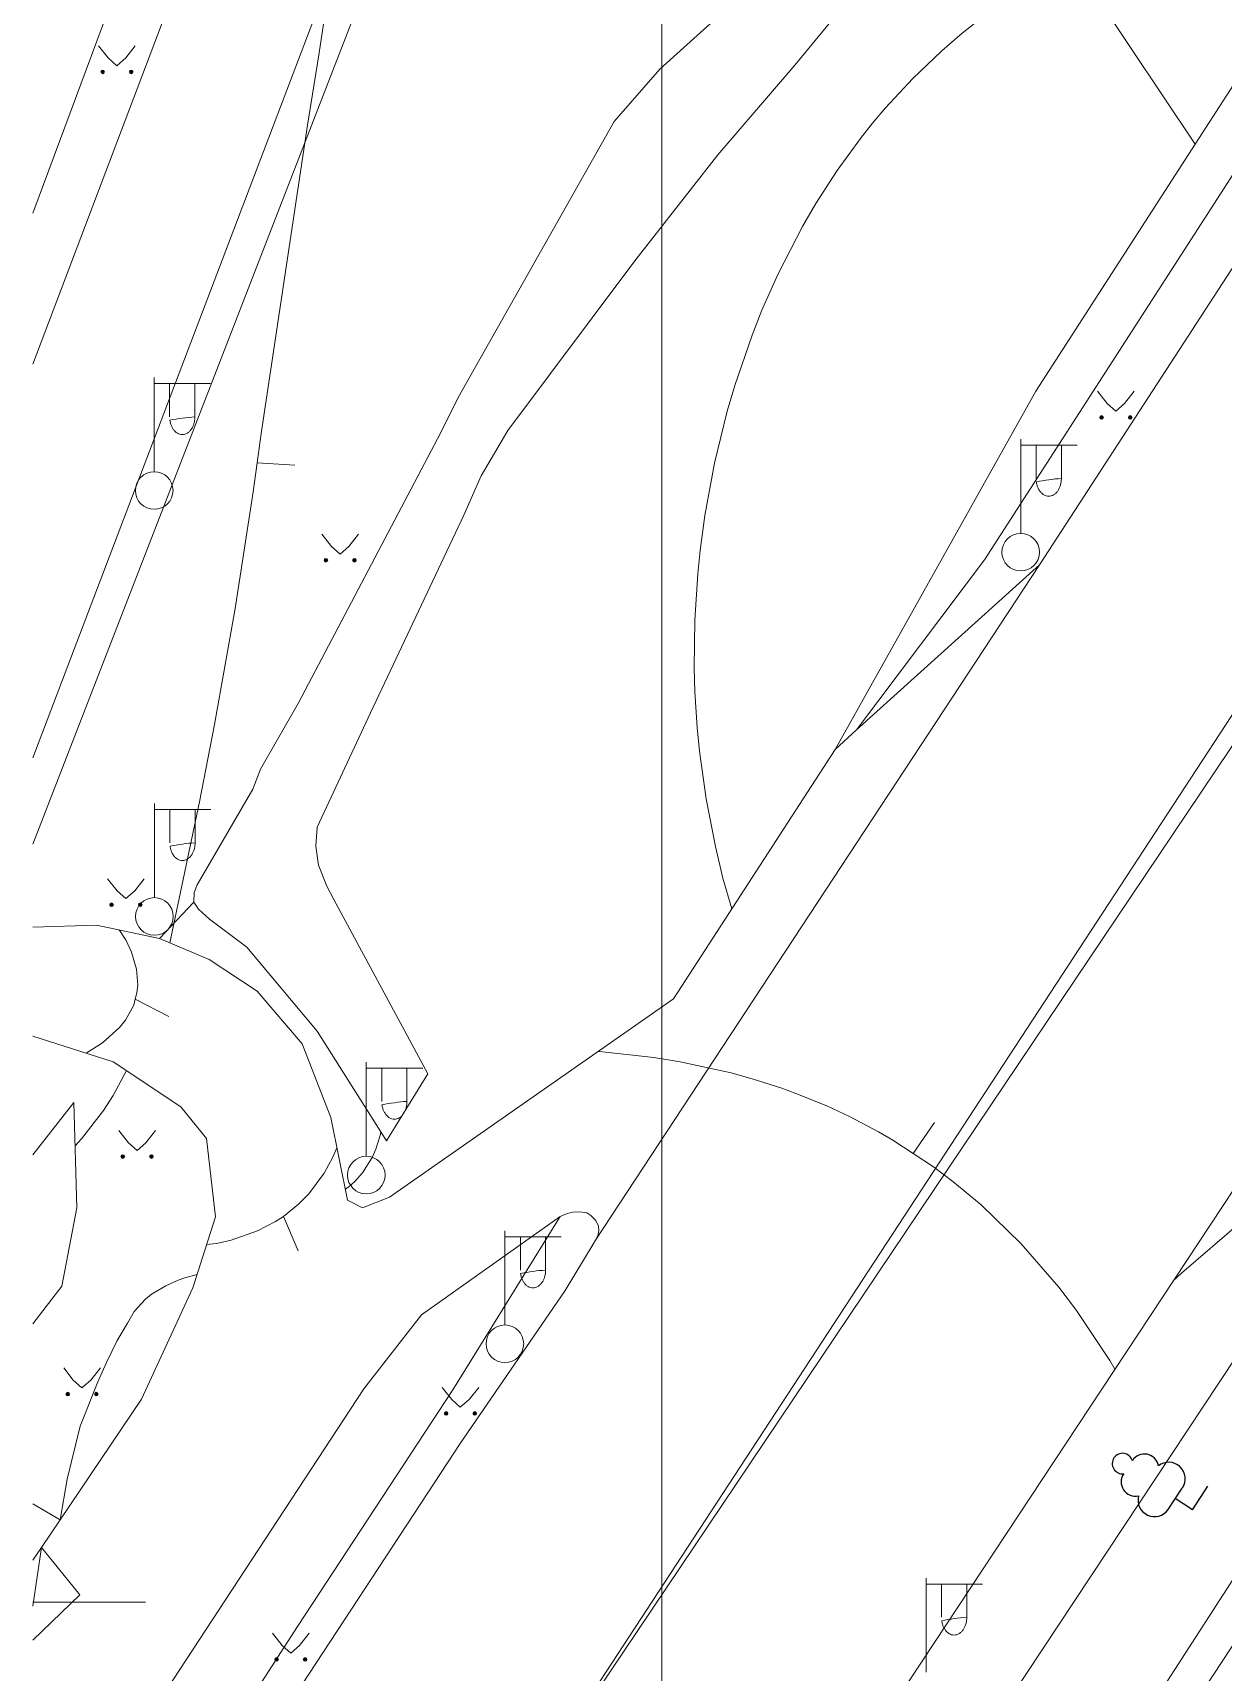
# Model space of a CAD drawing. Extents: x 1000 to 4000, y -5000 to -1000.
# Drawn here: x 1000 to 1063.3, y -4403.7 to -4316.6 of the extents above; entities that cross this region are included whole.
import ezdxf

# ---------------------------------------------------------------- set-up
doc = ezdxf.new("R2010")
doc.units = 0
doc.header["$MEASUREMENT"] = 0
for name, color, linetype in [('границы команд_1', 10, 'CONTINUOUS'), ('СЛОЙ_1', 7, 'CONTINUOUS'), ('СЛОЙ_11', 7, 'CONTINUOUS'), ('СЛОЙ_24', 7, 'CONTINUOUS'), ('СЛОЙ_3', 7, 'CONTINUOUS'), ('СЛОЙ_37', 7, 'CONTINUOUS'), ('СЛОЙ_40', 7, 'CONTINUOUS'), ('СЛОЙ_41', 7, 'CONTINUOUS'), ('СЛОЙ_42', 7, 'CONTINUOUS'), ('СЛОЙ_44', 7, 'CONTINUOUS'), ('СЛОЙ_50', 7, 'CONTINUOUS'), ('СЛОЙ_51', 7, 'CONTINUOUS'), ('СЛОЙ_52', 7, 'CONTINUOUS')]:
    doc.layers.add(name, color=color, linetype=linetype)

# ---------------------------------------------------------------- blocks, each defined once
blk = doc.blocks.new('388_1_7')
at = {"layer": 'СЛОЙ_42', "color": 3, "linetype": 'Continuous'}
for q in [(-0.009, -1.651), (1.492, -2.737)]:
    blk.add_line((-0.008, -2.737), q, dxfattribs=at)
blk.add_lwpolyline([(-0.697, -1.651), (0.665, -1.651)], dxfattribs=at)
for centre, radius, start, end in [((-0.008, 1.718), 0.545, 89.99995, 220.5002), ((-0.008, 1.718), 0.545, 319.49969, 89.99995), ((-0.447, 0.61), 0.754, 88.13289, 226.66334), ((0.431, 0.61), 0.754, 313.33655, 91.867), ((-0.688, -0.773), 0.879, 108.35316, 269.38745), ((0.672, -0.773), 0.879, 269.60971, 71.64673)]:
    blk.add_arc(centre, radius, start, end, dxfattribs=at)

msp = doc.modelspace()

# ---------------------------------------------------------------- linework, layer by layer
at = {"layer": 'границы команд_1', "color": 251, "lineweight": 0}
msp.add_lwpolyline([(1033.439, -1863.261), (3102.461, -1863.261), (3102.461, -4710.896), (1033.439, -4710.896)], close=True, dxfattribs=at)
at = {"layer": 'СЛОЙ_1', "color": 253, "linetype": 'Continuous', "lineweight": 0}
msp.add_line((1006, -4400), (1000, -4400), dxfattribs=at)
at = {"layer": 'СЛОЙ_11', "color": 253, "linetype": 'Continuous', "lineweight": 0}
msp.add_lwpolyline([(1000, -4415.675), (1007.105, -4404.656), (1017.604, -4388.647)], dxfattribs=at)
at = {"layer": 'СЛОЙ_24', "color": 253, "linetype": 'Continuous', "lineweight": 0}
for p, q in [((1000, -4355.105), (1035.518, -4261.723)), ((1000, -4326.15), (1023.83, -4261.942)), ((1028.042, -4379.482), (1020.676, -4384.708)), ((1022.333, -4388.708), (1028.042, -4379.482)), ((1020.676, -4384.708), (1017.604, -4388.647)), ((1014.07, -4401.279), (1022.333, -4388.708)), ((1000, -4394.772), (1001.451, -4395.616)), ((1005.655, -4414.385), (1014.07, -4401.279))]:
    msp.add_line(p, q, dxfattribs=at)
for points in [[(1000, -4334.168), (1027.208, -4262.362)], [(1000, -4359.698), (1031.443, -4278.588), (1037.915, -4266.838), (1039.273, -4263.961)], [(1061.811, -4322.475), (1079.7, -4294.764), (1099.599, -4265.106)], [(1043.803, -4353.619), (1050.612, -4344.566), (1068.913, -4316.188), (1100.62, -4267.87)], [(1053.52, -4344.839), (1091.527, -4286.37), (1099.359, -4274.22)], [(1000, -4474.707), (1122.031, -4289.966)], [(1000, -4499.21), (1096.219, -4353.04), (1126.535, -4306.624), (1132.158, -4296.537)], [(1042.658, -4354.654), (1053.33, -4335.613), (1061.811, -4322.475)], [(1043.803, -4353.619), (1053.52, -4344.839)], [(1042.658, -4354.654), (1043.803, -4353.619)], [(1042.658, -4354.654), (1034.07, -4367.909), (1018.967, -4378.461), (1017.529, -4379.02), (1016.73, -4378.62), (1015.851, -4374.224), (1014.332, -4370.307), (1011.935, -4367.509), (1009.378, -4365.83), (1006.741, -4364.711), (1003.384, -4363.992), (1000, -4364.106)], [(1000, -4369.902), (1004.266, -4371.257), (1007.869, -4373.66), (1009.23, -4375.342), (1009.711, -4379.507), (1008.509, -4383.272), (1005.787, -4389.199), (1001.451, -4395.616)], [(1028.042, -4379.482), (1028.41, -4379.335), (1028.727, -4379.259), (1029.095, -4379.247), (1029.463, -4379.291), (1029.678, -4379.437), (1029.932, -4379.703), (1030.078, -4380), (1030.097, -4380.236), (1030.046, -4380.515), (1029.924, -4380.74)], [(1029.924, -4380.74), (1029.802, -4380.964), (1028.309, -4383.425), (1022.716, -4391.558), (1021.336, -4393.664), (1013.6, -4405.47), (1005.679, -4418.082), (1004.815, -4419.459), (1001.183, -4425.016), (1000, -4426.708)], [(1001.451, -4395.616), (1000.457, -4397.087)], [(1000.457, -4397.087), (1002.504, -4399.611), (1000, -4402.012)], [(1000.457, -4397.087), (1000, -4397.764)]]:
    msp.add_lwpolyline(points, dxfattribs=at)
at = {"layer": 'СЛОЙ_3', "color": 253, "linetype": 'Continuous', "lineweight": 0}
for p, q in [((1006.456, -4339.888), (1006.456, -4334.888)), ((1006.456, -4337.888), (1006.456, -4334.888)), ((1006.456, -4335.202), (1009.456, -4335.202)), ((1007.277, -4336.97), (1007.277, -4335.202)), ((1008.619, -4336.97), (1008.619, -4335.202)), ((1052.527, -4343.166), (1052.527, -4338.166)), ((1052.527, -4341.166), (1052.527, -4338.166)), ((1052.527, -4338.48), (1055.527, -4338.48)), ((1053.348, -4340.248), (1053.348, -4338.48)), ((1054.69, -4340.248), (1054.69, -4338.48)), ((1006.466, -4362.536), (1006.466, -4357.536)), ((1006.466, -4360.536), (1006.466, -4357.536)), ((1006.466, -4357.85), (1009.466, -4357.85)), ((1007.287, -4359.618), (1007.287, -4357.85)), ((1008.629, -4359.618), (1008.629, -4357.85)), ((1017.734, -4376.286), (1017.734, -4371.286)), ((1017.734, -4374.286), (1017.734, -4371.286)), ((1017.734, -4371.6), (1020.734, -4371.6)), ((1018.555, -4373.368), (1018.555, -4371.6)), ((1019.897, -4373.368), (1019.897, -4371.6)), ((1025.103, -4385.256), (1025.103, -4380.256)), ((1025.103, -4383.256), (1025.103, -4380.256)), ((1025.103, -4380.57), (1028.103, -4380.57)), ((1025.924, -4382.338), (1025.924, -4380.57)), ((1027.266, -4382.338), (1027.266, -4380.57)), ((1047.496, -4403.717), (1047.496, -4398.717)), ((1047.496, -4401.717), (1047.496, -4398.717)), ((1047.496, -4399.031), (1050.496, -4399.031)), ((1048.317, -4400.799), (1048.317, -4399.031)), ((1049.659, -4400.799), (1049.659, -4399.031))]:
    msp.add_line(p, q, dxfattribs=at)
for points in [[(1008.619, -4336.97, -0.035191), (1008.606, -4337.154, -0.036545), (1008.568, -4337.331, -0.03934), (1008.506, -4337.494, -0.0437), (1008.423, -4337.637, -0.049642), (1008.321, -4337.754, -0.056748), (1008.205, -4337.841, -0.0637), (1008.079, -4337.895, -0.068204), (1007.948, -4337.913, -0.068204), (1007.817, -4337.895, -0.0637), (1007.691, -4337.841, -0.056748), (1007.575, -4337.754, -0.049642), (1007.473, -4337.637, -0.0437), (1007.39, -4337.494, -0.03934), (1007.328, -4337.331, -0.036545), (1007.29, -4337.154, -0.035191)], [(1054.69, -4340.248, -0.035191), (1054.677, -4340.432, -0.036545), (1054.639, -4340.609, -0.03934), (1054.577, -4340.772, -0.0437), (1054.494, -4340.915, -0.049642), (1054.392, -4341.032, -0.056748), (1054.276, -4341.119, -0.0637), (1054.15, -4341.173, -0.068204), (1054.019, -4341.191, -0.068204), (1053.888, -4341.173, -0.0637), (1053.762, -4341.119, -0.056748), (1053.646, -4341.032, -0.049642), (1053.544, -4340.915, -0.0437), (1053.461, -4340.772, -0.03934), (1053.399, -4340.609, -0.036545), (1053.361, -4340.432, -0.035191)], [(1008.629, -4359.618, -0.035191), (1008.616, -4359.802, -0.036545), (1008.578, -4359.979, -0.03934), (1008.516, -4360.142, -0.0437), (1008.433, -4360.285, -0.049642), (1008.331, -4360.402, -0.056748), (1008.215, -4360.489, -0.0637), (1008.089, -4360.543, -0.068204), (1007.958, -4360.561, -0.068204), (1007.827, -4360.543, -0.0637), (1007.701, -4360.489, -0.056748), (1007.585, -4360.402, -0.049642), (1007.483, -4360.285, -0.0437), (1007.4, -4360.142, -0.03934), (1007.338, -4359.979, -0.036545), (1007.3, -4359.802, -0.035191)], [(1019.897, -4373.368, -0.035191), (1019.884, -4373.552, -0.036545), (1019.846, -4373.729, -0.03934), (1019.784, -4373.892, -0.0437), (1019.701, -4374.035, -0.049642), (1019.599, -4374.152, -0.056748), (1019.483, -4374.239, -0.0637), (1019.357, -4374.293, -0.068204), (1019.226, -4374.311, -0.068204), (1019.095, -4374.293, -0.0637), (1018.969, -4374.239, -0.056748), (1018.853, -4374.152, -0.049642), (1018.751, -4374.035, -0.0437), (1018.668, -4373.892, -0.03934), (1018.606, -4373.729, -0.036545), (1018.568, -4373.552, -0.035191)], [(1027.266, -4382.338, -0.035191), (1027.253, -4382.522, -0.036545), (1027.215, -4382.699, -0.03934), (1027.153, -4382.862, -0.0437), (1027.07, -4383.005, -0.049642), (1026.968, -4383.122, -0.056748), (1026.852, -4383.209, -0.0637), (1026.726, -4383.263, -0.068204), (1026.595, -4383.281, -0.068204), (1026.464, -4383.263, -0.0637), (1026.338, -4383.209, -0.056748), (1026.222, -4383.122, -0.049642), (1026.12, -4383.005, -0.0437), (1026.037, -4382.862, -0.03934), (1025.975, -4382.699, -0.036545), (1025.937, -4382.522, -0.035191)], [(1049.659, -4400.799, -0.035191), (1049.646, -4400.983, -0.036545), (1049.608, -4401.16, -0.03934), (1049.546, -4401.323, -0.0437), (1049.463, -4401.466, -0.049642), (1049.361, -4401.583, -0.056748), (1049.245, -4401.67, -0.0637), (1049.119, -4401.724, -0.068204), (1048.988, -4401.742, -0.068204), (1048.857, -4401.724, -0.0637), (1048.731, -4401.67, -0.056748), (1048.615, -4401.583, -0.049642), (1048.513, -4401.466, -0.0437), (1048.43, -4401.323, -0.03934), (1048.368, -4401.16, -0.036545), (1048.33, -4400.983, -0.035191)]]:
    msp.add_lwpolyline(points, format="xyb", close=True, dxfattribs=at)
for centre in [(1006.456, -4340.888), (1052.527, -4344.166), (1006.466, -4363.536), (1017.734, -4377.286), (1025.103, -4386.256)]:
    msp.add_circle(centre, 1, dxfattribs=at)
at = {"layer": 'СЛОЙ_37', "color": 253, "linetype": 'Continuous', "lineweight": 0}
msp.add_line((1000, -4376.212), (1002.184, -4373.42), dxfattribs=at)
for points in [[(1018.812, -4375.464), (1015.115, -4369.626), (1011.384, -4365.175), (1009.4, -4363.675), (1008.815, -4363.141), (1008.556, -4362.78), (1008.574, -4362.264), (1008.739, -4361.857), (1011.708, -4356.776), (1012.115, -4355.708), (1014.122, -4352.174), (1021.707, -4337.773), (1022.622, -4335.943), (1030.919, -4321.262), (1033.346, -4318.478), (1037.844, -4314.411), (1042.418, -4310.827), (1046.624, -4307.941), (1050.752, -4305.936)], [(1050.752, -4305.936), (1050.97, -4306.65), (1050.436, -4307.133), (1046.929, -4310.483), (1040.512, -4318.274), (1036.433, -4323.04), (1032.012, -4328.684), (1025.265, -4337.696), (1023.842, -4340.111), (1022.927, -4342.195), (1017.958, -4352.708), (1015.125, -4358.796), (1015.048, -4359.79), (1015.2, -4360.807), (1015.632, -4361.926), (1015.999, -4362.634), (1021.012, -4371.897), (1018.812, -4375.464)], [(1002.184, -4373.42), (1002.344, -4379.026), (1001.543, -4383.191), (1000, -4385.186)]]:
    msp.add_lwpolyline(points, dxfattribs=at)
at = {"layer": 'СЛОЙ_40', "color": 253, "linetype": 'Continuous', "lineweight": 0}
for p, q in [((1050.752, -4305.936), (1061.811, -4322.475)), ((1008.556, -4362.78), (1006.741, -4364.711))]:
    msp.add_line(p, q, dxfattribs=at)
msp.add_lwpolyline([(1003.863, -4477.748), (1034.808, -4431.013), (1121.503, -4300.079)], dxfattribs=at)
at = {"layer": 'СЛОЙ_41', "color": 253, "linetype": 'Continuous', "lineweight": 0}
for p, q in [((1003.502, -4317.241), (1004.012, -4317.891)), ((1005.452, -4317.241), (1004.942, -4317.891)), ((1004.012, -4317.891), (1004.472, -4318.301)), ((1004.942, -4317.891), (1004.472, -4318.301)), ((1056.615, -4335.614), (1057.125, -4336.264)), ((1057.125, -4336.264), (1057.585, -4336.674)), ((1058.055, -4336.264), (1057.585, -4336.674)), ((1058.565, -4335.614), (1058.055, -4336.264)), ((1100.374, -4342.168), (1002.116, -4494.317)), ((1015.37, -4343.207), (1015.88, -4343.857)), ((1017.32, -4343.207), (1016.81, -4343.857)), ((1015.88, -4343.857), (1016.34, -4344.267)), ((1016.81, -4343.857), (1016.34, -4344.267)), ((1003.978, -4361.528), (1004.488, -4362.178)), ((1005.928, -4361.528), (1005.418, -4362.178)), ((1004.488, -4362.178), (1004.948, -4362.588)), ((1005.418, -4362.178), (1004.948, -4362.588)), ((1004.572, -4374.913), (1005.082, -4375.563)), ((1005.082, -4375.563), (1005.542, -4375.973)), ((1006.012, -4375.563), (1005.542, -4375.973)), ((1006.522, -4374.913), (1006.012, -4375.563)), ((1001.643, -4387.54), (1002.153, -4388.19)), ((1003.593, -4387.54), (1003.083, -4388.19)), ((1002.153, -4388.19), (1002.613, -4388.6)), ((1003.083, -4388.19), (1002.613, -4388.6)), ((1021.763, -4388.572), (1022.273, -4389.222)), ((1023.713, -4388.572), (1023.203, -4389.222)), ((1022.273, -4389.222), (1022.733, -4389.632)), ((1023.203, -4389.222), (1022.733, -4389.632)), ((1012.747, -4401.649), (1013.257, -4402.299)), ((1014.697, -4401.649), (1014.187, -4402.299)), ((1013.257, -4402.299), (1013.717, -4402.709)), ((1014.187, -4402.299), (1013.717, -4402.709))]:
    msp.add_line(p, q, dxfattribs=at)
for centre in [(1003.716, -4318.629), (1005.237, -4318.629), (1056.829, -4337.002), (1058.35, -4337.002), (1015.584, -4344.595), (1017.105, -4344.595), (1004.192, -4362.916), (1005.713, -4362.916), (1004.786, -4376.301), (1006.307, -4376.301), (1001.857, -4388.93), (1003.378, -4388.93), (1021.977, -4389.96), (1023.498, -4389.96), (1012.961, -4403.037), (1014.482, -4403.037)]:
    msp.add_circle(centre, 0.0976, dxfattribs=at)
for points in [[(1003.62, -4318.648), (1003.618, -4318.629), (1003.62, -4318.61)], [(1003.625, -4318.666), (1003.62, -4318.61), (1003.625, -4318.592)], [(1003.62, -4318.648), (1003.62, -4318.61), (1003.625, -4318.666)], [(1003.634, -4318.683), (1003.625, -4318.592), (1003.634, -4318.575)], [(1003.625, -4318.666), (1003.625, -4318.592), (1003.634, -4318.683)], [(1003.647, -4318.698), (1003.634, -4318.575), (1003.647, -4318.56)], [(1003.634, -4318.683), (1003.634, -4318.575), (1003.647, -4318.698)], [(1003.661, -4318.71), (1003.647, -4318.56), (1003.661, -4318.548)], [(1003.647, -4318.698), (1003.647, -4318.56), (1003.661, -4318.71)], [(1003.678, -4318.719), (1003.661, -4318.548), (1003.678, -4318.539)], [(1003.661, -4318.71), (1003.661, -4318.548), (1003.678, -4318.719)], [(1003.697, -4318.725), (1003.678, -4318.539), (1003.697, -4318.533)], [(1003.678, -4318.719), (1003.678, -4318.539), (1003.697, -4318.725)], [(1003.716, -4318.727), (1003.697, -4318.533), (1003.716, -4318.531)], [(1003.697, -4318.725), (1003.697, -4318.533), (1003.716, -4318.727)], [(1005.141, -4318.648), (1005.139, -4318.629), (1005.141, -4318.61)], [(1005.146, -4318.666), (1005.141, -4318.61), (1005.146, -4318.592)], [(1005.141, -4318.648), (1005.141, -4318.61), (1005.146, -4318.666)], [(1005.155, -4318.683), (1005.146, -4318.592), (1005.155, -4318.575)], [(1005.146, -4318.666), (1005.146, -4318.592), (1005.155, -4318.683)], [(1005.168, -4318.698), (1005.155, -4318.575), (1005.168, -4318.56)], [(1005.155, -4318.683), (1005.155, -4318.575), (1005.168, -4318.698)], [(1005.182, -4318.71), (1005.168, -4318.56), (1005.182, -4318.548)], [(1005.168, -4318.698), (1005.168, -4318.56), (1005.182, -4318.71)], [(1005.199, -4318.719), (1005.182, -4318.548), (1005.199, -4318.539)], [(1005.182, -4318.71), (1005.182, -4318.548), (1005.199, -4318.719)], [(1005.218, -4318.725), (1005.199, -4318.539), (1005.218, -4318.533)], [(1005.199, -4318.719), (1005.199, -4318.539), (1005.218, -4318.725)], [(1005.237, -4318.727), (1005.218, -4318.533), (1005.237, -4318.531)], [(1005.218, -4318.725), (1005.218, -4318.533), (1005.237, -4318.727)], [(1056.733, -4337.021), (1056.731, -4337.002), (1056.733, -4336.983)], [(1056.738, -4337.039), (1056.733, -4336.983), (1056.738, -4336.965)], [(1056.733, -4337.021), (1056.733, -4336.983), (1056.738, -4337.039)], [(1056.747, -4337.056), (1056.738, -4336.965), (1056.747, -4336.948)], [(1056.738, -4337.039), (1056.738, -4336.965), (1056.747, -4337.056)], [(1056.76, -4337.071), (1056.747, -4336.948), (1056.76, -4336.933)], [(1056.747, -4337.056), (1056.747, -4336.948), (1056.76, -4337.071)], [(1056.774, -4337.083), (1056.76, -4336.933), (1056.774, -4336.921)], [(1056.76, -4337.071), (1056.76, -4336.933), (1056.774, -4337.083)], [(1056.791, -4337.092), (1056.774, -4336.921), (1056.791, -4336.912)], [(1056.774, -4337.083), (1056.774, -4336.921), (1056.791, -4337.092)], [(1056.81, -4337.098), (1056.791, -4336.912), (1056.81, -4336.906)], [(1056.791, -4337.092), (1056.791, -4336.912), (1056.81, -4337.098)], [(1056.829, -4337.1), (1056.81, -4336.906), (1056.829, -4336.904)], [(1056.81, -4337.098), (1056.81, -4336.906), (1056.829, -4337.1)], [(1058.254, -4337.021), (1058.252, -4337.002), (1058.254, -4336.983)], [(1058.259, -4337.039), (1058.254, -4336.983), (1058.259, -4336.965)], [(1058.254, -4337.021), (1058.254, -4336.983), (1058.259, -4337.039)], [(1058.268, -4337.056), (1058.259, -4336.965), (1058.268, -4336.948)], [(1058.259, -4337.039), (1058.259, -4336.965), (1058.268, -4337.056)], [(1058.281, -4337.071), (1058.268, -4336.948), (1058.281, -4336.933)], [(1058.268, -4337.056), (1058.268, -4336.948), (1058.281, -4337.071)], [(1058.295, -4337.083), (1058.281, -4336.933), (1058.295, -4336.921)], [(1058.281, -4337.071), (1058.281, -4336.933), (1058.295, -4337.083)], [(1058.312, -4337.092), (1058.295, -4336.921), (1058.312, -4336.912)], [(1058.295, -4337.083), (1058.295, -4336.921), (1058.312, -4337.092)], [(1058.331, -4337.098), (1058.312, -4336.912), (1058.331, -4336.906)], [(1058.312, -4337.092), (1058.312, -4336.912), (1058.331, -4337.098)], [(1058.35, -4337.1), (1058.331, -4336.906), (1058.35, -4336.904)], [(1058.331, -4337.098), (1058.331, -4336.906), (1058.35, -4337.1)], [(1015.488, -4344.614), (1015.486, -4344.595), (1015.488, -4344.576)], [(1015.493, -4344.632), (1015.488, -4344.576), (1015.493, -4344.558)], [(1015.488, -4344.614), (1015.488, -4344.576), (1015.493, -4344.632)], [(1015.502, -4344.649), (1015.493, -4344.558), (1015.502, -4344.541)], [(1015.493, -4344.632), (1015.493, -4344.558), (1015.502, -4344.649)], [(1015.515, -4344.664), (1015.502, -4344.541), (1015.515, -4344.526)], [(1015.502, -4344.649), (1015.502, -4344.541), (1015.515, -4344.664)], [(1015.529, -4344.676), (1015.515, -4344.526), (1015.529, -4344.514)], [(1015.515, -4344.664), (1015.515, -4344.526), (1015.529, -4344.676)], [(1015.546, -4344.685), (1015.529, -4344.514), (1015.546, -4344.505)], [(1015.529, -4344.676), (1015.529, -4344.514), (1015.546, -4344.685)], [(1015.565, -4344.691), (1015.546, -4344.505), (1015.565, -4344.499)], [(1015.546, -4344.685), (1015.546, -4344.505), (1015.565, -4344.691)], [(1015.584, -4344.693), (1015.565, -4344.499), (1015.584, -4344.497)], [(1015.565, -4344.691), (1015.565, -4344.499), (1015.584, -4344.693)], [(1017.009, -4344.614), (1017.007, -4344.595), (1017.009, -4344.576)], [(1017.014, -4344.632), (1017.009, -4344.576), (1017.014, -4344.558)], [(1017.009, -4344.614), (1017.009, -4344.576), (1017.014, -4344.632)], [(1017.023, -4344.649), (1017.014, -4344.558), (1017.023, -4344.541)], [(1017.014, -4344.632), (1017.014, -4344.558), (1017.023, -4344.649)], [(1017.036, -4344.664), (1017.023, -4344.541), (1017.036, -4344.526)], [(1017.023, -4344.649), (1017.023, -4344.541), (1017.036, -4344.664)], [(1017.05, -4344.676), (1017.036, -4344.526), (1017.05, -4344.514)], [(1017.036, -4344.664), (1017.036, -4344.526), (1017.05, -4344.676)], [(1017.067, -4344.685), (1017.05, -4344.514), (1017.067, -4344.505)], [(1017.05, -4344.676), (1017.05, -4344.514), (1017.067, -4344.685)], [(1017.086, -4344.691), (1017.067, -4344.505), (1017.086, -4344.499)], [(1017.067, -4344.685), (1017.067, -4344.505), (1017.086, -4344.691)], [(1017.105, -4344.693), (1017.086, -4344.499), (1017.105, -4344.497)], [(1017.086, -4344.691), (1017.086, -4344.499), (1017.105, -4344.693)], [(1004.096, -4362.935), (1004.094, -4362.916), (1004.096, -4362.897)], [(1004.101, -4362.953), (1004.096, -4362.897), (1004.101, -4362.879)], [(1004.096, -4362.935), (1004.096, -4362.897), (1004.101, -4362.953)], [(1004.11, -4362.97), (1004.101, -4362.879), (1004.11, -4362.862)], [(1004.101, -4362.953), (1004.101, -4362.879), (1004.11, -4362.97)], [(1004.123, -4362.985), (1004.11, -4362.862), (1004.123, -4362.847)], [(1004.11, -4362.97), (1004.11, -4362.862), (1004.123, -4362.985)], [(1004.137, -4362.997), (1004.123, -4362.847), (1004.137, -4362.835)], [(1004.123, -4362.985), (1004.123, -4362.847), (1004.137, -4362.997)], [(1004.154, -4363.006), (1004.137, -4362.835), (1004.154, -4362.826)], [(1004.137, -4362.997), (1004.137, -4362.835), (1004.154, -4363.006)], [(1004.173, -4363.012), (1004.154, -4362.826), (1004.173, -4362.82)], [(1004.154, -4363.006), (1004.154, -4362.826), (1004.173, -4363.012)], [(1004.192, -4363.014), (1004.173, -4362.82), (1004.192, -4362.818)], [(1004.173, -4363.012), (1004.173, -4362.82), (1004.192, -4363.014)], [(1005.617, -4362.935), (1005.615, -4362.916), (1005.617, -4362.897)], [(1005.622, -4362.953), (1005.617, -4362.897), (1005.622, -4362.879)], [(1005.617, -4362.935), (1005.617, -4362.897), (1005.622, -4362.953)], [(1005.631, -4362.97), (1005.622, -4362.879), (1005.631, -4362.862)], [(1005.622, -4362.953), (1005.622, -4362.879), (1005.631, -4362.97)], [(1005.644, -4362.985), (1005.631, -4362.862), (1005.644, -4362.847)], [(1005.631, -4362.97), (1005.631, -4362.862), (1005.644, -4362.985)], [(1005.658, -4362.997), (1005.644, -4362.847), (1005.658, -4362.835)], [(1005.644, -4362.985), (1005.644, -4362.847), (1005.658, -4362.997)], [(1005.675, -4363.006), (1005.658, -4362.835), (1005.675, -4362.826)], [(1005.658, -4362.997), (1005.658, -4362.835), (1005.675, -4363.006)], [(1005.694, -4363.012), (1005.675, -4362.826), (1005.694, -4362.82)], [(1005.675, -4363.006), (1005.675, -4362.826), (1005.694, -4363.012)], [(1005.713, -4363.014), (1005.694, -4362.82), (1005.713, -4362.818)], [(1005.694, -4363.012), (1005.694, -4362.82), (1005.713, -4363.014)], [(1004.69, -4376.32), (1004.688, -4376.301), (1004.69, -4376.282)], [(1004.695, -4376.338), (1004.69, -4376.282), (1004.695, -4376.264)], [(1004.69, -4376.32), (1004.69, -4376.282), (1004.695, -4376.338)], [(1004.704, -4376.355), (1004.695, -4376.264), (1004.704, -4376.247)], [(1004.695, -4376.338), (1004.695, -4376.264), (1004.704, -4376.355)], [(1004.717, -4376.37), (1004.704, -4376.247), (1004.717, -4376.232)], [(1004.704, -4376.355), (1004.704, -4376.247), (1004.717, -4376.37)], [(1004.731, -4376.382), (1004.717, -4376.232), (1004.731, -4376.22)], [(1004.717, -4376.37), (1004.717, -4376.232), (1004.731, -4376.382)], [(1004.748, -4376.391), (1004.731, -4376.22), (1004.748, -4376.211)], [(1004.731, -4376.382), (1004.731, -4376.22), (1004.748, -4376.391)], [(1004.767, -4376.397), (1004.748, -4376.211), (1004.767, -4376.205)], [(1004.748, -4376.391), (1004.748, -4376.211), (1004.767, -4376.397)], [(1004.786, -4376.399), (1004.767, -4376.205), (1004.786, -4376.203)], [(1004.767, -4376.397), (1004.767, -4376.205), (1004.786, -4376.399)], [(1006.211, -4376.32), (1006.209, -4376.301), (1006.211, -4376.282)], [(1006.216, -4376.338), (1006.211, -4376.282), (1006.216, -4376.264)], [(1006.211, -4376.32), (1006.211, -4376.282), (1006.216, -4376.338)], [(1006.225, -4376.355), (1006.216, -4376.264), (1006.225, -4376.247)], [(1006.216, -4376.338), (1006.216, -4376.264), (1006.225, -4376.355)], [(1006.238, -4376.37), (1006.225, -4376.247), (1006.238, -4376.232)], [(1006.225, -4376.355), (1006.225, -4376.247), (1006.238, -4376.37)], [(1006.252, -4376.382), (1006.238, -4376.232), (1006.252, -4376.22)], [(1006.238, -4376.37), (1006.238, -4376.232), (1006.252, -4376.382)], [(1006.269, -4376.391), (1006.252, -4376.22), (1006.269, -4376.211)], [(1006.252, -4376.382), (1006.252, -4376.22), (1006.269, -4376.391)], [(1006.288, -4376.397), (1006.269, -4376.211), (1006.288, -4376.205)], [(1006.269, -4376.391), (1006.269, -4376.211), (1006.288, -4376.397)], [(1006.307, -4376.399), (1006.288, -4376.205), (1006.307, -4376.203)], [(1006.288, -4376.397), (1006.288, -4376.205), (1006.307, -4376.399)], [(1001.761, -4388.949), (1001.759, -4388.93), (1001.761, -4388.91)], [(1001.767, -4388.967), (1001.761, -4388.91), (1001.767, -4388.892)], [(1001.761, -4388.949), (1001.761, -4388.91), (1001.767, -4388.967)], [(1001.776, -4388.984), (1001.767, -4388.892), (1001.776, -4388.875)], [(1001.767, -4388.967), (1001.767, -4388.892), (1001.776, -4388.984)], [(1001.788, -4388.999), (1001.776, -4388.875), (1001.788, -4388.861)], [(1001.776, -4388.984), (1001.776, -4388.875), (1001.788, -4388.999)], [(1001.803, -4389.011), (1001.788, -4388.861), (1001.803, -4388.848)], [(1001.788, -4388.999), (1001.788, -4388.861), (1001.803, -4389.011)], [(1001.82, -4389.02), (1001.803, -4388.848), (1001.82, -4388.839)], [(1001.803, -4389.011), (1001.803, -4388.848), (1001.82, -4389.02)], [(1001.838, -4389.025), (1001.82, -4388.839), (1001.838, -4388.834)], [(1001.82, -4389.02), (1001.82, -4388.839), (1001.838, -4389.025)], [(1001.857, -4389.027), (1001.838, -4388.834), (1001.857, -4388.832)], [(1001.838, -4389.025), (1001.838, -4388.834), (1001.857, -4389.027)], [(1003.282, -4388.949), (1003.28, -4388.93), (1003.282, -4388.91)], [(1003.288, -4388.967), (1003.282, -4388.91), (1003.288, -4388.892)], [(1003.282, -4388.949), (1003.282, -4388.91), (1003.288, -4388.967)], [(1003.297, -4388.984), (1003.288, -4388.892), (1003.297, -4388.875)], [(1003.288, -4388.967), (1003.288, -4388.892), (1003.297, -4388.984)], [(1003.309, -4388.999), (1003.297, -4388.875), (1003.309, -4388.861)], [(1003.297, -4388.984), (1003.297, -4388.875), (1003.309, -4388.999)], [(1003.324, -4389.011), (1003.309, -4388.861), (1003.324, -4388.848)], [(1003.309, -4388.999), (1003.309, -4388.861), (1003.324, -4389.011)], [(1003.341, -4389.02), (1003.324, -4388.848), (1003.341, -4388.839)], [(1003.324, -4389.011), (1003.324, -4388.848), (1003.341, -4389.02)], [(1003.359, -4389.025), (1003.341, -4388.839), (1003.359, -4388.834)], [(1003.341, -4389.02), (1003.341, -4388.839), (1003.359, -4389.025)], [(1003.378, -4389.027), (1003.359, -4388.834), (1003.378, -4388.832)], [(1003.359, -4389.025), (1003.359, -4388.834), (1003.378, -4389.027)], [(1021.881, -4389.979), (1021.879, -4389.96), (1021.881, -4389.941)], [(1021.886, -4389.997), (1021.881, -4389.941), (1021.886, -4389.923)], [(1021.881, -4389.979), (1021.881, -4389.941), (1021.886, -4389.997)], [(1021.895, -4390.014), (1021.886, -4389.923), (1021.895, -4389.906)], [(1021.886, -4389.997), (1021.886, -4389.923), (1021.895, -4390.014)], [(1021.908, -4390.029), (1021.895, -4389.906), (1021.908, -4389.891)], [(1021.895, -4390.014), (1021.895, -4389.906), (1021.908, -4390.029)], [(1021.922, -4390.041), (1021.908, -4389.891), (1021.922, -4389.879)], [(1021.908, -4390.029), (1021.908, -4389.891), (1021.922, -4390.041)], [(1021.939, -4390.05), (1021.922, -4389.879), (1021.939, -4389.87)], [(1021.922, -4390.041), (1021.922, -4389.879), (1021.939, -4390.05)], [(1021.958, -4390.056), (1021.939, -4389.87), (1021.958, -4389.864)], [(1021.939, -4390.05), (1021.939, -4389.87), (1021.958, -4390.056)], [(1021.977, -4390.058), (1021.958, -4389.864), (1021.977, -4389.862)], [(1021.958, -4390.056), (1021.958, -4389.864), (1021.977, -4390.058)], [(1023.402, -4389.979), (1023.4, -4389.96), (1023.402, -4389.941)], [(1023.407, -4389.997), (1023.402, -4389.941), (1023.407, -4389.923)], [(1023.402, -4389.979), (1023.402, -4389.941), (1023.407, -4389.997)], [(1023.416, -4390.014), (1023.407, -4389.923), (1023.416, -4389.906)], [(1023.407, -4389.997), (1023.407, -4389.923), (1023.416, -4390.014)], [(1023.429, -4390.029), (1023.416, -4389.906), (1023.429, -4389.891)], [(1023.416, -4390.014), (1023.416, -4389.906), (1023.429, -4390.029)], [(1023.443, -4390.041), (1023.429, -4389.891), (1023.443, -4389.879)], [(1023.429, -4390.029), (1023.429, -4389.891), (1023.443, -4390.041)], [(1023.46, -4390.05), (1023.443, -4389.879), (1023.46, -4389.87)], [(1023.443, -4390.041), (1023.443, -4389.879), (1023.46, -4390.05)], [(1023.479, -4390.056), (1023.46, -4389.87), (1023.479, -4389.864)], [(1023.46, -4390.05), (1023.46, -4389.87), (1023.479, -4390.056)], [(1023.498, -4390.058), (1023.479, -4389.864), (1023.498, -4389.862)], [(1023.479, -4390.056), (1023.479, -4389.864), (1023.498, -4390.058)], [(1012.865, -4403.056), (1012.863, -4403.037), (1012.865, -4403.018)], [(1012.87, -4403.074), (1012.865, -4403.018), (1012.87, -4403)], [(1012.865, -4403.056), (1012.865, -4403.018), (1012.87, -4403.074)], [(1012.879, -4403.091), (1012.87, -4403), (1012.879, -4402.983)], [(1012.87, -4403.074), (1012.87, -4403), (1012.879, -4403.091)], [(1012.892, -4403.106), (1012.879, -4402.983), (1012.892, -4402.968)], [(1012.879, -4403.091), (1012.879, -4402.983), (1012.892, -4403.106)], [(1012.906, -4403.118), (1012.892, -4402.968), (1012.906, -4402.956)], [(1012.892, -4403.106), (1012.892, -4402.968), (1012.906, -4403.118)], [(1012.923, -4403.127), (1012.906, -4402.956), (1012.923, -4402.947)], [(1012.906, -4403.118), (1012.906, -4402.956), (1012.923, -4403.127)], [(1012.942, -4403.133), (1012.923, -4402.947), (1012.942, -4402.941)], [(1012.923, -4403.127), (1012.923, -4402.947), (1012.942, -4403.133)], [(1012.961, -4403.135), (1012.942, -4402.941), (1012.961, -4402.939)], [(1012.942, -4403.133), (1012.942, -4402.941), (1012.961, -4403.135)], [(1014.386, -4403.056), (1014.384, -4403.037), (1014.386, -4403.018)], [(1014.391, -4403.074), (1014.386, -4403.018), (1014.391, -4403)], [(1014.386, -4403.056), (1014.386, -4403.018), (1014.391, -4403.074)], [(1014.4, -4403.091), (1014.391, -4403), (1014.4, -4402.983)], [(1014.391, -4403.074), (1014.391, -4403), (1014.4, -4403.091)], [(1014.413, -4403.106), (1014.4, -4402.983), (1014.413, -4402.968)], [(1014.4, -4403.091), (1014.4, -4402.983), (1014.413, -4403.106)], [(1014.427, -4403.118), (1014.413, -4402.968), (1014.427, -4402.956)], [(1014.413, -4403.106), (1014.413, -4402.968), (1014.427, -4403.118)], [(1014.444, -4403.127), (1014.427, -4402.956), (1014.444, -4402.947)], [(1014.427, -4403.118), (1014.427, -4402.956), (1014.444, -4403.127)], [(1014.463, -4403.133), (1014.444, -4402.947), (1014.463, -4402.941)], [(1014.444, -4403.127), (1014.444, -4402.947), (1014.463, -4403.133)], [(1014.482, -4403.135), (1014.463, -4402.941), (1014.482, -4402.939)], [(1014.463, -4403.133), (1014.463, -4402.941), (1014.482, -4403.135)]]:
    msp.add_solid(points, dxfattribs=at)
at = {"layer": 'СЛОЙ_41', "color": 253, "linetype": 'Continuous', "lineweight": 0, "extrusion": (0, 0, -1)}
for points in [[(-1003.716, -4318.727), (-1003.716, -4318.531), (-1003.735, -4318.725)], [(-1003.735, -4318.725), (-1003.716, -4318.531), (-1003.735, -4318.533)], [(-1003.735, -4318.725), (-1003.735, -4318.533), (-1003.753, -4318.719)], [(-1003.753, -4318.719), (-1003.735, -4318.533), (-1003.753, -4318.539)], [(-1003.753, -4318.719), (-1003.753, -4318.539), (-1003.77, -4318.71)], [(-1003.77, -4318.71), (-1003.753, -4318.539), (-1003.77, -4318.548)], [(-1003.77, -4318.71), (-1003.77, -4318.548), (-1003.785, -4318.698)], [(-1003.785, -4318.698), (-1003.77, -4318.548), (-1003.785, -4318.56)], [(-1003.785, -4318.698), (-1003.785, -4318.56), (-1003.797, -4318.683)], [(-1003.797, -4318.683), (-1003.785, -4318.56), (-1003.797, -4318.575)], [(-1003.797, -4318.683), (-1003.797, -4318.575), (-1003.806, -4318.666)], [(-1003.806, -4318.666), (-1003.797, -4318.575), (-1003.806, -4318.592)], [(-1003.806, -4318.666), (-1003.806, -4318.592), (-1003.811, -4318.648)], [(-1003.811, -4318.648), (-1003.806, -4318.592), (-1003.811, -4318.61)], [(-1003.811, -4318.648), (-1003.811, -4318.61), (-1003.813, -4318.629)], [(-1005.237, -4318.727), (-1005.237, -4318.531), (-1005.256, -4318.725)], [(-1005.256, -4318.725), (-1005.237, -4318.531), (-1005.256, -4318.533)], [(-1005.256, -4318.725), (-1005.256, -4318.533), (-1005.274, -4318.719)], [(-1005.274, -4318.719), (-1005.256, -4318.533), (-1005.274, -4318.539)], [(-1005.274, -4318.719), (-1005.274, -4318.539), (-1005.291, -4318.71)], [(-1005.291, -4318.71), (-1005.274, -4318.539), (-1005.291, -4318.548)], [(-1005.291, -4318.71), (-1005.291, -4318.548), (-1005.306, -4318.698)], [(-1005.306, -4318.698), (-1005.291, -4318.548), (-1005.306, -4318.56)], [(-1005.306, -4318.698), (-1005.306, -4318.56), (-1005.318, -4318.683)], [(-1005.318, -4318.683), (-1005.306, -4318.56), (-1005.318, -4318.575)], [(-1005.318, -4318.683), (-1005.318, -4318.575), (-1005.327, -4318.666)], [(-1005.327, -4318.666), (-1005.318, -4318.575), (-1005.327, -4318.592)], [(-1005.327, -4318.666), (-1005.327, -4318.592), (-1005.332, -4318.648)], [(-1005.332, -4318.648), (-1005.327, -4318.592), (-1005.332, -4318.61)], [(-1005.332, -4318.648), (-1005.332, -4318.61), (-1005.334, -4318.629)], [(-1056.829, -4337.1), (-1056.829, -4336.904), (-1056.848, -4337.098)], [(-1056.848, -4337.098), (-1056.829, -4336.904), (-1056.848, -4336.906)], [(-1056.848, -4337.098), (-1056.848, -4336.906), (-1056.866, -4337.092)], [(-1056.866, -4337.092), (-1056.848, -4336.906), (-1056.866, -4336.912)], [(-1056.866, -4337.092), (-1056.866, -4336.912), (-1056.883, -4337.083)], [(-1056.883, -4337.083), (-1056.866, -4336.912), (-1056.883, -4336.921)], [(-1056.883, -4337.083), (-1056.883, -4336.921), (-1056.898, -4337.071)], [(-1056.898, -4337.071), (-1056.883, -4336.921), (-1056.898, -4336.933)], [(-1056.898, -4337.071), (-1056.898, -4336.933), (-1056.91, -4337.056)], [(-1056.91, -4337.056), (-1056.898, -4336.933), (-1056.91, -4336.948)], [(-1056.91, -4337.056), (-1056.91, -4336.948), (-1056.919, -4337.039)], [(-1056.919, -4337.039), (-1056.91, -4336.948), (-1056.919, -4336.965)], [(-1056.919, -4337.039), (-1056.919, -4336.965), (-1056.924, -4337.021)], [(-1056.924, -4337.021), (-1056.919, -4336.965), (-1056.924, -4336.983)], [(-1056.924, -4337.021), (-1056.924, -4336.983), (-1056.926, -4337.002)], [(-1058.35, -4337.1), (-1058.35, -4336.904), (-1058.369, -4337.098)], [(-1058.369, -4337.098), (-1058.35, -4336.904), (-1058.369, -4336.906)], [(-1058.369, -4337.098), (-1058.369, -4336.906), (-1058.387, -4337.092)], [(-1058.387, -4337.092), (-1058.369, -4336.906), (-1058.387, -4336.912)], [(-1058.387, -4337.092), (-1058.387, -4336.912), (-1058.404, -4337.083)], [(-1058.404, -4337.083), (-1058.387, -4336.912), (-1058.404, -4336.921)], [(-1058.404, -4337.083), (-1058.404, -4336.921), (-1058.419, -4337.071)], [(-1058.419, -4337.071), (-1058.404, -4336.921), (-1058.419, -4336.933)], [(-1058.419, -4337.071), (-1058.419, -4336.933), (-1058.431, -4337.056)], [(-1058.431, -4337.056), (-1058.419, -4336.933), (-1058.431, -4336.948)], [(-1058.431, -4337.056), (-1058.431, -4336.948), (-1058.44, -4337.039)], [(-1058.44, -4337.039), (-1058.431, -4336.948), (-1058.44, -4336.965)], [(-1058.44, -4337.039), (-1058.44, -4336.965), (-1058.445, -4337.021)], [(-1058.445, -4337.021), (-1058.44, -4336.965), (-1058.445, -4336.983)], [(-1058.445, -4337.021), (-1058.445, -4336.983), (-1058.447, -4337.002)], [(-1015.584, -4344.693), (-1015.584, -4344.497), (-1015.603, -4344.691)], [(-1015.603, -4344.691), (-1015.584, -4344.497), (-1015.603, -4344.499)], [(-1015.603, -4344.691), (-1015.603, -4344.499), (-1015.621, -4344.685)], [(-1015.621, -4344.685), (-1015.603, -4344.499), (-1015.621, -4344.505)], [(-1015.621, -4344.685), (-1015.621, -4344.505), (-1015.638, -4344.676)], [(-1015.638, -4344.676), (-1015.621, -4344.505), (-1015.638, -4344.514)], [(-1015.638, -4344.676), (-1015.638, -4344.514), (-1015.653, -4344.664)], [(-1015.653, -4344.664), (-1015.638, -4344.514), (-1015.653, -4344.526)], [(-1015.653, -4344.664), (-1015.653, -4344.526), (-1015.665, -4344.649)], [(-1015.665, -4344.649), (-1015.653, -4344.526), (-1015.665, -4344.541)], [(-1015.665, -4344.649), (-1015.665, -4344.541), (-1015.674, -4344.632)], [(-1015.674, -4344.632), (-1015.665, -4344.541), (-1015.674, -4344.558)], [(-1015.674, -4344.632), (-1015.674, -4344.558), (-1015.679, -4344.614)], [(-1015.679, -4344.614), (-1015.674, -4344.558), (-1015.679, -4344.576)], [(-1015.679, -4344.614), (-1015.679, -4344.576), (-1015.681, -4344.595)], [(-1017.105, -4344.693), (-1017.105, -4344.497), (-1017.124, -4344.691)], [(-1017.124, -4344.691), (-1017.105, -4344.497), (-1017.124, -4344.499)], [(-1017.124, -4344.691), (-1017.124, -4344.499), (-1017.142, -4344.685)], [(-1017.142, -4344.685), (-1017.124, -4344.499), (-1017.142, -4344.505)], [(-1017.142, -4344.685), (-1017.142, -4344.505), (-1017.159, -4344.676)], [(-1017.159, -4344.676), (-1017.142, -4344.505), (-1017.159, -4344.514)], [(-1017.159, -4344.676), (-1017.159, -4344.514), (-1017.174, -4344.664)], [(-1017.174, -4344.664), (-1017.159, -4344.514), (-1017.174, -4344.526)], [(-1017.174, -4344.664), (-1017.174, -4344.526), (-1017.186, -4344.649)], [(-1017.186, -4344.649), (-1017.174, -4344.526), (-1017.186, -4344.541)], [(-1017.186, -4344.649), (-1017.186, -4344.541), (-1017.195, -4344.632)], [(-1017.195, -4344.632), (-1017.186, -4344.541), (-1017.195, -4344.558)], [(-1017.195, -4344.632), (-1017.195, -4344.558), (-1017.2, -4344.614)], [(-1017.2, -4344.614), (-1017.195, -4344.558), (-1017.2, -4344.576)], [(-1017.2, -4344.614), (-1017.2, -4344.576), (-1017.202, -4344.595)], [(-1004.192, -4363.014), (-1004.192, -4362.818), (-1004.211, -4363.012)], [(-1004.211, -4363.012), (-1004.192, -4362.818), (-1004.211, -4362.82)], [(-1004.211, -4363.012), (-1004.211, -4362.82), (-1004.229, -4363.006)], [(-1004.229, -4363.006), (-1004.211, -4362.82), (-1004.229, -4362.826)], [(-1004.229, -4363.006), (-1004.229, -4362.826), (-1004.246, -4362.997)], [(-1004.246, -4362.997), (-1004.229, -4362.826), (-1004.246, -4362.835)], [(-1004.246, -4362.997), (-1004.246, -4362.835), (-1004.261, -4362.985)], [(-1004.261, -4362.985), (-1004.246, -4362.835), (-1004.261, -4362.847)], [(-1004.261, -4362.985), (-1004.261, -4362.847), (-1004.273, -4362.97)], [(-1004.273, -4362.97), (-1004.261, -4362.847), (-1004.273, -4362.862)], [(-1004.273, -4362.97), (-1004.273, -4362.862), (-1004.282, -4362.953)], [(-1004.282, -4362.953), (-1004.273, -4362.862), (-1004.282, -4362.879)], [(-1004.282, -4362.953), (-1004.282, -4362.879), (-1004.287, -4362.935)], [(-1004.287, -4362.935), (-1004.282, -4362.879), (-1004.287, -4362.897)], [(-1004.287, -4362.935), (-1004.287, -4362.897), (-1004.289, -4362.916)], [(-1005.713, -4363.014), (-1005.713, -4362.818), (-1005.732, -4363.012)], [(-1005.732, -4363.012), (-1005.713, -4362.818), (-1005.732, -4362.82)], [(-1005.732, -4363.012), (-1005.732, -4362.82), (-1005.75, -4363.006)], [(-1005.75, -4363.006), (-1005.732, -4362.82), (-1005.75, -4362.826)], [(-1005.75, -4363.006), (-1005.75, -4362.826), (-1005.767, -4362.997)], [(-1005.767, -4362.997), (-1005.75, -4362.826), (-1005.767, -4362.835)], [(-1005.767, -4362.997), (-1005.767, -4362.835), (-1005.782, -4362.985)], [(-1005.782, -4362.985), (-1005.767, -4362.835), (-1005.782, -4362.847)], [(-1005.782, -4362.985), (-1005.782, -4362.847), (-1005.794, -4362.97)], [(-1005.794, -4362.97), (-1005.782, -4362.847), (-1005.794, -4362.862)], [(-1005.794, -4362.97), (-1005.794, -4362.862), (-1005.803, -4362.953)], [(-1005.803, -4362.953), (-1005.794, -4362.862), (-1005.803, -4362.879)], [(-1005.803, -4362.953), (-1005.803, -4362.879), (-1005.808, -4362.935)], [(-1005.808, -4362.935), (-1005.803, -4362.879), (-1005.808, -4362.897)], [(-1005.808, -4362.935), (-1005.808, -4362.897), (-1005.81, -4362.916)], [(-1004.786, -4376.399), (-1004.786, -4376.203), (-1004.805, -4376.397)], [(-1004.805, -4376.397), (-1004.786, -4376.203), (-1004.805, -4376.205)], [(-1004.805, -4376.397), (-1004.805, -4376.205), (-1004.823, -4376.391)], [(-1004.823, -4376.391), (-1004.805, -4376.205), (-1004.823, -4376.211)], [(-1004.823, -4376.391), (-1004.823, -4376.211), (-1004.84, -4376.382)], [(-1004.84, -4376.382), (-1004.823, -4376.211), (-1004.84, -4376.22)], [(-1004.84, -4376.382), (-1004.84, -4376.22), (-1004.855, -4376.37)], [(-1004.855, -4376.37), (-1004.84, -4376.22), (-1004.855, -4376.232)], [(-1004.855, -4376.37), (-1004.855, -4376.232), (-1004.867, -4376.355)], [(-1004.867, -4376.355), (-1004.855, -4376.232), (-1004.867, -4376.247)], [(-1004.867, -4376.355), (-1004.867, -4376.247), (-1004.876, -4376.338)], [(-1004.876, -4376.338), (-1004.867, -4376.247), (-1004.876, -4376.264)], [(-1004.876, -4376.338), (-1004.876, -4376.264), (-1004.881, -4376.32)], [(-1004.881, -4376.32), (-1004.876, -4376.264), (-1004.881, -4376.282)], [(-1004.881, -4376.32), (-1004.881, -4376.282), (-1004.883, -4376.301)], [(-1006.307, -4376.399), (-1006.307, -4376.203), (-1006.326, -4376.397)], [(-1006.326, -4376.397), (-1006.307, -4376.203), (-1006.326, -4376.205)], [(-1006.326, -4376.397), (-1006.326, -4376.205), (-1006.344, -4376.391)], [(-1006.344, -4376.391), (-1006.326, -4376.205), (-1006.344, -4376.211)], [(-1006.344, -4376.391), (-1006.344, -4376.211), (-1006.361, -4376.382)], [(-1006.361, -4376.382), (-1006.344, -4376.211), (-1006.361, -4376.22)], [(-1006.361, -4376.382), (-1006.361, -4376.22), (-1006.376, -4376.37)], [(-1006.376, -4376.37), (-1006.361, -4376.22), (-1006.376, -4376.232)], [(-1006.376, -4376.37), (-1006.376, -4376.232), (-1006.388, -4376.355)], [(-1006.388, -4376.355), (-1006.376, -4376.232), (-1006.388, -4376.247)], [(-1006.388, -4376.355), (-1006.388, -4376.247), (-1006.397, -4376.338)], [(-1006.397, -4376.338), (-1006.388, -4376.247), (-1006.397, -4376.264)], [(-1006.397, -4376.338), (-1006.397, -4376.264), (-1006.402, -4376.32)], [(-1006.402, -4376.32), (-1006.397, -4376.264), (-1006.402, -4376.282)], [(-1006.402, -4376.32), (-1006.402, -4376.282), (-1006.404, -4376.301)], [(-1001.857, -4389.027), (-1001.857, -4388.832), (-1001.876, -4389.025)], [(-1001.876, -4389.025), (-1001.857, -4388.832), (-1001.876, -4388.834)], [(-1001.876, -4389.025), (-1001.876, -4388.834), (-1001.894, -4389.02)], [(-1001.894, -4389.02), (-1001.876, -4388.834), (-1001.894, -4388.839)], [(-1001.894, -4389.02), (-1001.894, -4388.839), (-1001.911, -4389.011)], [(-1001.911, -4389.011), (-1001.894, -4388.839), (-1001.911, -4388.848)], [(-1001.911, -4389.011), (-1001.911, -4388.848), (-1001.926, -4388.999)], [(-1001.926, -4388.999), (-1001.911, -4388.848), (-1001.926, -4388.861)], [(-1001.926, -4388.999), (-1001.926, -4388.861), (-1001.938, -4388.984)], [(-1001.938, -4388.984), (-1001.926, -4388.861), (-1001.938, -4388.875)], [(-1001.938, -4388.984), (-1001.938, -4388.875), (-1001.947, -4388.967)], [(-1001.947, -4388.967), (-1001.938, -4388.875), (-1001.947, -4388.892)], [(-1001.947, -4388.967), (-1001.947, -4388.892), (-1001.953, -4388.949)], [(-1001.953, -4388.949), (-1001.947, -4388.892), (-1001.953, -4388.91)], [(-1001.953, -4388.949), (-1001.953, -4388.91), (-1001.955, -4388.93)], [(-1003.378, -4389.027), (-1003.378, -4388.832), (-1003.397, -4389.025)], [(-1003.397, -4389.025), (-1003.378, -4388.832), (-1003.397, -4388.834)], [(-1003.397, -4389.025), (-1003.397, -4388.834), (-1003.415, -4389.02)], [(-1003.415, -4389.02), (-1003.397, -4388.834), (-1003.415, -4388.839)], [(-1003.415, -4389.02), (-1003.415, -4388.839), (-1003.432, -4389.011)], [(-1003.432, -4389.011), (-1003.415, -4388.839), (-1003.432, -4388.848)], [(-1003.432, -4389.011), (-1003.432, -4388.848), (-1003.447, -4388.999)], [(-1003.447, -4388.999), (-1003.432, -4388.848), (-1003.447, -4388.861)], [(-1003.447, -4388.999), (-1003.447, -4388.861), (-1003.459, -4388.984)], [(-1003.459, -4388.984), (-1003.447, -4388.861), (-1003.459, -4388.875)], [(-1003.459, -4388.984), (-1003.459, -4388.875), (-1003.468, -4388.967)], [(-1003.468, -4388.967), (-1003.459, -4388.875), (-1003.468, -4388.892)], [(-1003.468, -4388.967), (-1003.468, -4388.892), (-1003.474, -4388.949)], [(-1003.474, -4388.949), (-1003.468, -4388.892), (-1003.474, -4388.91)], [(-1003.474, -4388.949), (-1003.474, -4388.91), (-1003.476, -4388.93)], [(-1021.977, -4390.058), (-1021.977, -4389.862), (-1021.996, -4390.056)], [(-1021.996, -4390.056), (-1021.977, -4389.862), (-1021.996, -4389.864)], [(-1021.996, -4390.056), (-1021.996, -4389.864), (-1022.014, -4390.05)], [(-1022.014, -4390.05), (-1021.996, -4389.864), (-1022.014, -4389.87)], [(-1022.014, -4390.05), (-1022.014, -4389.87), (-1022.031, -4390.041)], [(-1022.031, -4390.041), (-1022.014, -4389.87), (-1022.031, -4389.879)], [(-1022.031, -4390.041), (-1022.031, -4389.879), (-1022.046, -4390.029)], [(-1022.046, -4390.029), (-1022.031, -4389.879), (-1022.046, -4389.891)], [(-1022.046, -4390.029), (-1022.046, -4389.891), (-1022.058, -4390.014)], [(-1022.058, -4390.014), (-1022.046, -4389.891), (-1022.058, -4389.906)], [(-1022.058, -4390.014), (-1022.058, -4389.906), (-1022.067, -4389.997)], [(-1022.067, -4389.997), (-1022.058, -4389.906), (-1022.067, -4389.923)], [(-1022.067, -4389.997), (-1022.067, -4389.923), (-1022.072, -4389.979)], [(-1022.072, -4389.979), (-1022.067, -4389.923), (-1022.072, -4389.941)], [(-1022.072, -4389.979), (-1022.072, -4389.941), (-1022.074, -4389.96)], [(-1023.498, -4390.058), (-1023.498, -4389.862), (-1023.517, -4390.056)], [(-1023.517, -4390.056), (-1023.498, -4389.862), (-1023.517, -4389.864)], [(-1023.517, -4390.056), (-1023.517, -4389.864), (-1023.535, -4390.05)], [(-1023.535, -4390.05), (-1023.517, -4389.864), (-1023.535, -4389.87)], [(-1023.535, -4390.05), (-1023.535, -4389.87), (-1023.552, -4390.041)], [(-1023.552, -4390.041), (-1023.535, -4389.87), (-1023.552, -4389.879)], [(-1023.552, -4390.041), (-1023.552, -4389.879), (-1023.567, -4390.029)], [(-1023.567, -4390.029), (-1023.552, -4389.879), (-1023.567, -4389.891)], [(-1023.567, -4390.029), (-1023.567, -4389.891), (-1023.579, -4390.014)], [(-1023.579, -4390.014), (-1023.567, -4389.891), (-1023.579, -4389.906)], [(-1023.579, -4390.014), (-1023.579, -4389.906), (-1023.588, -4389.997)], [(-1023.588, -4389.997), (-1023.579, -4389.906), (-1023.588, -4389.923)], [(-1023.588, -4389.997), (-1023.588, -4389.923), (-1023.593, -4389.979)], [(-1023.593, -4389.979), (-1023.588, -4389.923), (-1023.593, -4389.941)], [(-1023.593, -4389.979), (-1023.593, -4389.941), (-1023.595, -4389.96)], [(-1012.961, -4403.135), (-1012.961, -4402.939), (-1012.98, -4403.133)], [(-1012.98, -4403.133), (-1012.961, -4402.939), (-1012.98, -4402.941)], [(-1012.98, -4403.133), (-1012.98, -4402.941), (-1012.998, -4403.127)], [(-1012.998, -4403.127), (-1012.98, -4402.941), (-1012.998, -4402.947)], [(-1012.998, -4403.127), (-1012.998, -4402.947), (-1013.015, -4403.118)], [(-1013.015, -4403.118), (-1012.998, -4402.947), (-1013.015, -4402.956)], [(-1013.015, -4403.118), (-1013.015, -4402.956), (-1013.03, -4403.106)], [(-1013.03, -4403.106), (-1013.015, -4402.956), (-1013.03, -4402.968)], [(-1013.03, -4403.106), (-1013.03, -4402.968), (-1013.042, -4403.091)], [(-1013.042, -4403.091), (-1013.03, -4402.968), (-1013.042, -4402.983)], [(-1013.042, -4403.091), (-1013.042, -4402.983), (-1013.051, -4403.074)], [(-1013.051, -4403.074), (-1013.042, -4402.983), (-1013.051, -4403)], [(-1013.051, -4403.074), (-1013.051, -4403), (-1013.056, -4403.056)], [(-1013.056, -4403.056), (-1013.051, -4403), (-1013.056, -4403.018)], [(-1013.056, -4403.056), (-1013.056, -4403.018), (-1013.058, -4403.037)], [(-1014.482, -4403.135), (-1014.482, -4402.939), (-1014.501, -4403.133)], [(-1014.501, -4403.133), (-1014.482, -4402.939), (-1014.501, -4402.941)], [(-1014.501, -4403.133), (-1014.501, -4402.941), (-1014.519, -4403.127)], [(-1014.519, -4403.127), (-1014.501, -4402.941), (-1014.519, -4402.947)], [(-1014.519, -4403.127), (-1014.519, -4402.947), (-1014.536, -4403.118)], [(-1014.536, -4403.118), (-1014.519, -4402.947), (-1014.536, -4402.956)], [(-1014.536, -4403.118), (-1014.536, -4402.956), (-1014.551, -4403.106)], [(-1014.551, -4403.106), (-1014.536, -4402.956), (-1014.551, -4402.968)], [(-1014.551, -4403.106), (-1014.551, -4402.968), (-1014.563, -4403.091)], [(-1014.563, -4403.091), (-1014.551, -4402.968), (-1014.563, -4402.983)], [(-1014.563, -4403.091), (-1014.563, -4402.983), (-1014.572, -4403.074)], [(-1014.572, -4403.074), (-1014.563, -4402.983), (-1014.572, -4403)], [(-1014.572, -4403.074), (-1014.572, -4403), (-1014.577, -4403.056)], [(-1014.577, -4403.056), (-1014.572, -4403), (-1014.577, -4403.018)], [(-1014.577, -4403.056), (-1014.577, -4403.018), (-1014.579, -4403.037)]]:
    msp.add_solid(points, dxfattribs=at)
at = {"layer": 'СЛОЙ_44', "color": 253, "linetype": 'Continuous', "lineweight": 0}
msp.add_lwpolyline([(1000, -4450.294), (1087.062, -4317.227), (1114.078, -4276.498), (1162.403, -4320.077), (1355.822, -4535.298)], dxfattribs=at)
at = {"layer": 'СЛОЙ_50', "color": 253, "linetype": 'Continuous', "lineweight": 0}
msp.add_line((1013.334, -4379.48), (1014.114, -4381.321), dxfattribs=at)
for points in [[(1015.843, -4313.451), (1015.23, -4317.621), (1014.61, -4321.47), (1012.142, -4337.856), (1011.929, -4339.409), (1011.717, -4340.962), (1010.752, -4347.158), (1009.654, -4353.334), (1008.859, -4357.441), (1007.29, -4364.944)], [(1037.17, -4363.124), (1036.698, -4361.503), (1036.292, -4359.808), (1035.801, -4357.279), (1035.448, -4354.756), (1035.325, -4353.495), (1035.204, -4351.6), (1035.167, -4350.333), (1035.197, -4347.785), (1035.356, -4345.318), (1035.484, -4344.079), (1035.736, -4342.22), (1036.249, -4339.437), (1036.925, -4336.678), (1037.324, -4335.313), (1038.246, -4332.623), (1038.769, -4331.303), (1039.63, -4329.36), (1040.922, -4326.85), (1041.63, -4325.635), (1042.77, -4323.869), (1044.004, -4322.176), (1044.655, -4321.36), (1045.346, -4320.547), (1046.798, -4318.986), (1048.337, -4317.511), (1049.408, -4316.572), (1051.648, -4314.801)], [(1011.929, -4339.409), (1013.925, -4339.54)], [(1004.598, -4364.252), (1004.957, -4364.809), (1005.246, -4365.435), (1005.513, -4366.337), (1005.58, -4367.192), (1005.539, -4367.602), (1005.451, -4367.924), (1005.364, -4368.245), (1004.925, -4369.055), (1004.618, -4369.439), (1003.71, -4370.256), (1002.831, -4370.801)], [(1005.451, -4367.924), (1007.226, -4368.846)], [(1030.059, -4370.711), (1030.126, -4370.714), (1033.018, -4371.029), (1034.42, -4371.257), (1037.137, -4371.853), (1038.307, -4372.179), (1039.831, -4372.671), (1040.577, -4372.941), (1042.22, -4373.611), (1043.418, -4374.168), (1044.97, -4374.984), (1045.726, -4375.423), (1046.806, -4376.133), (1047.886, -4376.843), (1048.923, -4377.622), (1050.426, -4378.875), (1052.561, -4380.948), (1054.552, -4383.251), (1055.494, -4384.49), (1057.27, -4387.14), (1057.541, -4387.597)], [(1004.978, -4371.732), (1004.273, -4373.049), (1003.754, -4373.852), (1002.592, -4375.357), (1002.25, -4375.731)], [(1046.806, -4376.133), (1047.941, -4374.486)], [(1016.613, -4378.04), (1016.806, -4377.902), (1017.116, -4377.622), (1017.528, -4377.164), (1018.047, -4376.354), (1018.248, -4375.909), (1018.474, -4375.19), (1018.504, -4374.978)], [(1016.172, -4375.832), (1015.953, -4376.339), (1015.498, -4377.18), (1014.675, -4378.291), (1014.136, -4378.839), (1013.334, -4379.48), (1012.898, -4379.762), (1011.953, -4380.249), (1010.544, -4380.739), (1009.776, -4380.916), (1009.24, -4380.982)], [(1060.64, -4382.905), (1061.074, -4382.502), (1064.257, -4379.771)], [(1008.733, -4382.57), (1008.085, -4382.754), (1007.726, -4382.881), (1007.068, -4383.17), (1006.315, -4383.626), (1005.992, -4383.885), (1005.395, -4384.54), (1005.039, -4385.157), (1004.76, -4385.634), (1004.495, -4386.089), (1003.923, -4387.248), (1003.466, -4388.272), (1002.521, -4390.642), (1001.828, -4393.452), (1001.451, -4395.616)], [(1000.457, -4397.087), (1000, -4400.2)]]:
    msp.add_lwpolyline(points, dxfattribs=at)
at = {"layer": 'СЛОЙ_51', "color": 253, "linetype": 'Continuous', "lineweight": 0}
msp.add_lwpolyline([(1000, -4449.362), (1121.31, -4268.85), (1142.678, -4237.053), (1184.595, -4167.282), (1208.204, -4119.925), (1225.592, -4082.707), (1249.317, -4020.136), (1256.947, -4000)], dxfattribs=at)
at = {"layer": 'СЛОЙ_52', "color": 253, "linetype": 'Continuous', "lineweight": 0}
msp.add_line((1053.52, -4344.839), (1029.924, -4380.74), dxfattribs=at)

# ---------------------------------------------------------------- block references
at = {"layer": 'СЛОЙ_42', "color": 253, "linetype": 'Continuous', "lineweight": 0, "xscale": 0.999997308672182, "yscale": 0.999997308672182, "zscale": 0.999997308672182, "rotation": 56.49041514760754}
msp.add_blockref('388_1_7', (1059.378, -4393.566), dxfattribs=at)

doc.saveas('drawing.dxf')
